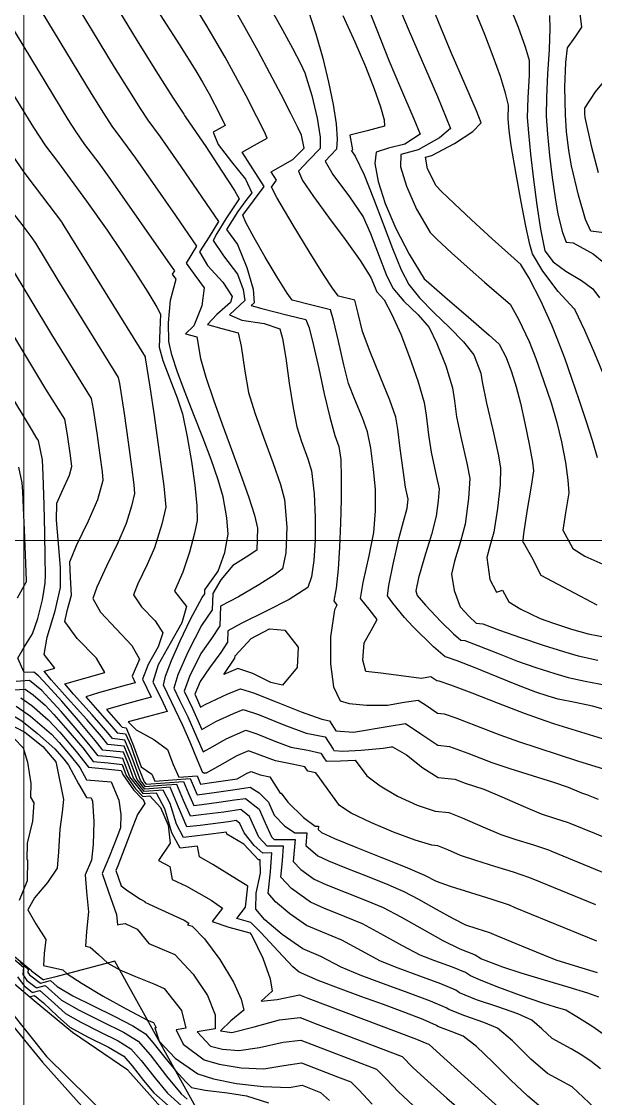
# Model space of a CAD drawing. Extents: x 62300 to 62842, y 108162 to 108787.
# Drawn here: x 62499.89 to 62524.6, y 108525.99 to 108572.33 of the extents above; entities that cross this region are included whole.
import ezdxf

# ---------------------------------------------------------------- set-up
doc = ezdxf.new("R2010")
doc.units = 0
doc.header["$LTSCALE"] = 0.999985
doc.header["$MEASUREMENT"] = 0
for name, color, linetype in [('-GZ-Bord route', 7, 'Continuous'), ('coordinate', 2, 'Continuous'), ('curve livello 1m', 2, 'Continuous'), ('curve livello 5m', 7, 'Continuous'), ('Per+Mod Surf', 7, 'Continuous'), ('TalusHautBas', 7, 'Continuous')]:
    doc.layers.add(name, color=color, linetype=linetype)

msp = doc.modelspace()

# ---------------------------------------------------------------- linework, layer by layer
at = {"layer": '-GZ-Bord route', "flags": 128}
msp.add_lwpolyline([(62465.793, 108572.436), (62469.569, 108567.904), (62473.466, 108563.359), (62477.339, 108558.804), (62480.998, 108554.031), (62483.872, 108549.807), (62487.262, 108545.269), (62491.196, 108540.506), (62493.842, 108536.502), (62497.576, 108531.475), (62500.796, 108527.552), (62504.292, 108523.638)], dxfattribs=at)
at = {"layer": 'coordinate', "linetype": 'Continuous', "lineweight": 0}
for p, q in [((62500, 108694.377), (62500, 108403.974)), ((62494.639, 108550), (62587, 108550))]:
    msp.add_line(p, q, dxfattribs=at)
at = {"layer": 'curve livello 1m', "flags": 128}
for points in [[(62515.543, 108574.371), (62516.583, 108571.922), (62517.792, 108569.109), (62518.362, 108567.729), (62517.89, 108567.32), (62516.97, 108566.813), (62516.22, 108566.603), (62516.21, 108566.081), (62516.457, 108565.245), (62516.901, 108564.252), (62517.484, 108563.257), (62517.771, 108562.971), (62518.407, 108562.378), (62519.201, 108561.656), (62519.821, 108561.119), (62520.54, 108560.504), (62520.919, 108560.168), (62521.288, 108559.523), (62521.738, 108558.565), (62522.029, 108557.825), (62522.363, 108556.889), (62522.685, 108555.92), (62522.939, 108555.082), (62523.137, 108554.249), (62523.31, 108553.358), (62523.412, 108552.598), (62523.453, 108552.052), (62523.307, 108551.185), (62523.199, 108550.445), (62523.621, 108549.654), (62524.144, 108549.322), (62524.91, 108548.974)], [(62524.618, 108534.32), (62521.916, 108535.42), (62521.916, 108535.42), (62521.728, 108535.501), (62521.069, 108535.724), (62520.26, 108535.975), (62519.449, 108536.226), (62518.783, 108536.451), (62518.783, 108536.451), (62518.248, 108536.683), (62517.813, 108536.866), (62517.813, 108536.866), (62517.557, 108536.886), (62516.833, 108537.104), (62515.904, 108537.451), (62514.933, 108537.861), (62514.083, 108538.27), (62514.083, 108538.27), (62513.586, 108538.602), (62512.72, 108539.781), (62512.561, 108539.995), (62512.215, 108540.068), (62512.09, 108540.262), (62511.539, 108540.379), (62510.823, 108540.516), (62510.823, 108540.516), (62510.172, 108540.765), (62509.662, 108540.948), (62509.662, 108540.948), (62509.16, 108540.727), (62508.428, 108540.316), (62507.838, 108539.993), (62507.838, 108539.993), (62507.77, 108539.983), (62507.749, 108539.98), (62507.741, 108540.001), (62507.696, 108539.997), (62507.473, 108540.542), (62507.156, 108541.328), (62507.156, 108541.328), (62506.841, 108542.045), (62506.345, 108543.058), (62506, 108543.774), (62506, 108543.774), (62506.091, 108544.167), (62506.343, 108544.831), (62506.717, 108545.677), (62507.174, 108546.613), (62507.671, 108547.549), (62507.671, 108547.549), (62507.782, 108547.711), (62507.788, 108547.878), (62508.358, 108548.676), (62508.638, 108549.478), (62508.793, 108550.271), (62508.793, 108550.271), (62508.737, 108550.981), (62508.572, 108551.883), (62508.572, 108551.883), (62508.36, 108552.616), (62508.056, 108553.483), (62507.696, 108554.432), (62507.313, 108555.41), (62506.941, 108556.364), (62506.614, 108557.242), (62506.366, 108557.991), (62506.23, 108558.559), (62506.23, 108558.559), (62506.218, 108559.363), (62506.308, 108560.341), (62506.308, 108560.341), (62506.553, 108561.238), (62506.396, 108561.454), (62506.487, 108561.601), (62506.305, 108561.867), (62503.744, 108565.529), (62503.229, 108566.233), (62502.626, 108567.047), (62502.239, 108567.58), (62502.239, 108567.58), (62501.905, 108568.109), (62498.386, 108573.913)], [(62501.656, 108574.052), (62503.886, 108570.366), (62504.467, 108569.436), (62505.002, 108568.592), (62505.33, 108568.087), (62505.855, 108567.372), (62506.748, 108566.095), (62508.372, 108563.726), (62507.964, 108563.072), (62507.558, 108562.421), (62507.906, 108561.834), (62508.554, 108561.119), (62508.954, 108560.493), (62508.885, 108560.239), (62508.304, 108559.724), (62507.894, 108559.3), (62508.51, 108559.117), (62509.222, 108558.937), (62509.351, 108558.355), (62509.504, 108557.284), (62509.666, 108556.362), (62509.931, 108555.5), (62510.31, 108554.443), (62510.71, 108553.356), (62511.043, 108552.406), (62511.217, 108551.76), (62511.312, 108550.575), (62511.277, 108549.472), (62511.121, 108548.781), (62510.807, 108548.54), (62510.11, 108548.093), (62509.24, 108547.574), (62508.461, 108547.176), (62508.43, 108546.324), (62508.068, 108545.784), (62507.616, 108545.136), (62507.121, 108544.143), (62506.899, 108543.515), (62507.26, 108542.772), (62507.655, 108541.872), (62508.256, 108542.206), (62509.011, 108542.56), (62509.432, 108542.723), (62510.095, 108542.508), (62511.191, 108542.063), (62512.149, 108541.711), (62512.963, 108541.548), (62513.306, 108541.019), (62513.338, 108540.965), (62513.722, 108540.941), (62514.506, 108540.975), (62515.456, 108541.056), (62515.802, 108541.115), (62515.864, 108541.125), (62516.461, 108540.782), (62517.174, 108540.213), (62517.833, 108539.799), (62518.541, 108539.727), (62518.986, 108539.56), (62519.79, 108539.299), (62520.57, 108538.972), (62521.48, 108538.568), (62522.255, 108538.243), (62522.838, 108538.055), (62523.417, 108537.869), (62523.491, 108537.837), (62524.556, 108537.403), (62525.352, 108537.076)], [(62500.201, 108573.69), (62502.896, 108569.237), (62503.428, 108568.388), (62503.785, 108567.834), (62504.243, 108567.207), (62504.799, 108566.45), (62504.799, 108566.45), (62506.527, 108563.981), (62507.43, 108562.663), (62506.977, 108561.938), (62507.349, 108561.414), (62507.753, 108560.865), (62507.661, 108560.101), (62507.31, 108559.237), (62506.949, 108558.896), (62507.433, 108558.763), (62507.594, 108557.826), (62507.829, 108557.023), (62508.154, 108556.059), (62508.536, 108554.999), (62508.938, 108553.909), (62509.326, 108552.852), (62509.664, 108551.893), (62509.919, 108551.095), (62510.055, 108550.525), (62510.055, 108550.525), (62510.025, 108549.586), (62509.56, 108549.276), (62508.995, 108548.926), (62508.474, 108548.309), (62508.132, 108547.717), (62508.106, 108547.017), (62507.644, 108546.342), (62507.066, 108545.223), (62506.623, 108544.224), (62506.45, 108543.645), (62506.696, 108543.132), (62507.05, 108542.408), (62507.436, 108541.523), (62507.708, 108540.911), (62508.124, 108541.137), (62508.708, 108541.466), (62509.547, 108541.835), (62510.02, 108541.682), (62510.802, 108541.365), (62511.486, 108541.113), (62512.216, 108540.974), (62512.778, 108540.855), (62512.91, 108540.652), (62513.002, 108540.498), (62513.626, 108540.523), (62514.26, 108540.552), (62514.756, 108539.877), (62515.33, 108539.446), (62516.07, 108538.998), (62516.927, 108538.612), (62517.704, 108538.347), (62518.291, 108538.301), (62518.859, 108538.072), (62519.747, 108537.675), (62520.519, 108537.347), (62521.166, 108537.133), (62521.931, 108536.898), (62522.572, 108536.685), (62522.704, 108536.628), (62524.587, 108535.861), (62525.994, 108535.284)], [(62510.251, 108573.548), (62511.133, 108571.979), (62511.559, 108571.179), (62511.912, 108570.494), (62512.084, 108570.131), (62512.39, 108569.143), (62512.624, 108568.167), (62512.755, 108567.356), (62512.751, 108566.863), (62512.262, 108566.363), (62511.817, 108565.887), (62511.99, 108565.497), (62512.462, 108564.799), (62513.112, 108563.913), (62513.82, 108562.959), (62514.466, 108562.055), (62514.928, 108561.32), (62515.19, 108560.693), (62515.508, 108560.35), (62515.837, 108559.731), (62516.215, 108558.874), (62516.599, 108557.887), (62516.949, 108556.875), (62517.224, 108555.943), (62517.309, 108555.395), (62517.418, 108554.54), (62517.522, 108553.805), (62517.716, 108552.922), (62517.863, 108552.223), (62517.832, 108551.705), (62517.738, 108551.046), (62517.537, 108550.254), (62517.244, 108549.283), (62516.98, 108548.391), (62516.865, 108547.839), (62516.921, 108547.635), (62517.278, 108547.219), (62517.944, 108546.519), (62518.489, 108545.985), (62518.798, 108545.715), (62518.97, 108545.697), (62519.531, 108545.487), (62520.448, 108545.116), (62521.244, 108544.806), (62522.036, 108544.535), (62522.845, 108544.275), (62523.429, 108544.104), (62524.157, 108543.947), (62525.062, 108543.781)], [(62514.517, 108573.673), (62515.154, 108572.042), (62515.713, 108570.633), (62516.205, 108569.475), (62516.777, 108568.144), (62517.047, 108567.491), (62516.388, 108567.057), (62515.686, 108566.876), (62515.163, 108566.715), (62515.101, 108566.217), (62515.24, 108565.453), (62515.55, 108564.499), (62516.004, 108563.431), (62516.572, 108562.324), (62517.226, 108561.255), (62517.305, 108561.182), (62518.109, 108560.482), (62519.129, 108559.61), (62520.025, 108558.842), (62520.457, 108558.453), (62520.754, 108557.871), (62520.981, 108557.262), (62521.19, 108556.606), (62521.365, 108555.915), (62521.561, 108555.045), (62521.745, 108554.148), (62521.885, 108553.375), (62521.927, 108552.992), (62521.834, 108552.342), (62521.649, 108551.241), (62521.499, 108550.288), (62521.471, 108550.018), (62521.46, 108549.978), (62521.475, 108549.923), (62521.484, 108549.927), (62521.848, 108549.292), (62522.242, 108548.508), (62523.472, 108547.859), (62524.651, 108547.237)], [(62525.649, 108541.229), (62522.85, 108542.099), (62522.427, 108542.236), (62521.545, 108542.561), (62520.428, 108542.989), (62519.295, 108543.426), (62518.368, 108543.778), (62517.868, 108543.949), (62517.868, 108543.949), (62517.774, 108543.959), (62517.513, 108544.135), (62517.097, 108544.064), (62516.355, 108544.16), (62515.354, 108544.296), (62515.354, 108544.296), (62514.715, 108544.359), (62514.581, 108544.856), (62514.636, 108545.589), (62514.636, 108545.589), (62514.95, 108546.125), (62515.201, 108546.599), (62514.86, 108547.044), (62514.487, 108547.51), (62514.487, 108547.51), (62514.592, 108548.188), (62514.861, 108549.337), (62515.06, 108550.338), (62515.123, 108551.282), (62515.125, 108552.209), (62515.125, 108552.209), (62515.05, 108553.053), (62514.922, 108553.969), (62514.78, 108554.682), (62514.78, 108554.682), (62514.564, 108555.272), (62514.234, 108556.068), (62513.972, 108556.758), (62513.972, 108556.758), (62513.763, 108557.562), (62513.535, 108558.583), (62513.329, 108559.482), (62513.186, 108559.922), (62513.186, 108559.922), (62512.395, 108560.133), (62511.541, 108560.34), (62511.541, 108560.34), (62511.322, 108560.649), (62510.893, 108561.336), (62510.383, 108562.193), (62510.383, 108562.193), (62509.914, 108563.022), (62509.555, 108563.69), (62509.414, 108563.997), (62509.414, 108563.997), (62509.88, 108564.619), (62510.337, 108565.234), (62509.843, 108565.994), (62509.393, 108566.717), (62509.393, 108566.717), (62509.929, 108567.017), (62510.472, 108567.319), (62510.472, 108567.319), (62510.355, 108567.588), (62510.029, 108568.234), (62509.562, 108569.128), (62509.022, 108570.136), (62509.022, 108570.136), (62508.655, 108570.796), (62508.219, 108571.559), (62507.846, 108572.194), (62507.846, 108572.194), (62507.39, 108572.915)], [(62525.528, 108542.573), (62524.464, 108542.876), (62524.464, 108542.876), (62523.725, 108543.022), (62522.999, 108543.166), (62522.999, 108543.166), (62522.565, 108543.297), (62522.027, 108543.478), (62522.027, 108543.478), (62521.291, 108543.758), (62520.365, 108544.13), (62519.423, 108544.513), (62518.639, 108544.824), (62518.188, 108544.982), (62518.188, 108544.982), (62518.128, 108544.988), (62517.624, 108545.43), (62516.732, 108546.302), (62516.732, 108546.302), (62516.374, 108546.693), (62515.881, 108547.296), (62515.644, 108547.624), (62515.644, 108547.624), (62515.705, 108548.056), (62515.893, 108548.986), (62516.153, 108550.133), (62516.153, 108550.133), (62516.339, 108550.81), (62516.494, 108551.388), (62516.494, 108551.388), (62516.535, 108551.775), (62516.423, 108552.295), (62516.315, 108553.033), (62516.198, 108553.952), (62516.088, 108554.797), (62516.002, 108555.312), (62516.002, 108555.312), (62515.745, 108556.042), (62515.331, 108557.054), (62514.895, 108558.114), (62514.569, 108558.991), (62514.569, 108558.991), (62514.383, 108559.77), (62514.234, 108560.341), (62514.234, 108560.341), (62513.533, 108560.519), (62513.305, 108560.814), (62512.863, 108561.488), (62512.27, 108562.437), (62511.589, 108563.562), (62510.884, 108564.759), (62510.884, 108564.759), (62510.647, 108565.2), (62510.873, 108565.503), (62510.642, 108565.866), (62511.038, 108566.1), (62511.578, 108566.389), (62511.578, 108566.389), (62512.054, 108566.885), (62511.941, 108567.437), (62511.792, 108567.767), (62511.486, 108568.381), (62511.069, 108569.192), (62510.584, 108570.113), (62510.077, 108571.057), (62510.077, 108571.057), (62509.52, 108572.06), (62508.859, 108573.218)], [(62520.88, 108573.044), (62521.271, 108572.09), (62521.577, 108571.246), (62521.737, 108570.666), (62521.737, 108570.017), (62521.681, 108569.043), (62521.66, 108568.204), (62521.709, 108567.544), (62521.804, 108566.617), (62521.931, 108565.541), (62522.077, 108564.429), (62522.229, 108563.399), (62522.414, 108562.458), (62522.774, 108561.984), (62523.321, 108561.596), (62523.995, 108561.191), (62524.49, 108560.827), (62524.769, 108560.44)], [(62505.868, 108572.623), (62506.692, 108571.325), (62507.4, 108570.206), (62507.685, 108569.717), (62507.966, 108569.215), (62508.451, 108568.299), (62508.664, 108567.858), (62508.145, 108567.568), (62508.355, 108567.035), (62508.935, 108566.299), (62509.535, 108565.547), (62509.802, 108564.965), (62509.555, 108564.628), (62509.202, 108564.161), (62508.72, 108563.389), (62509.192, 108562.736), (62509.596, 108561.749), (62509.86, 108560.818), (62509.905, 108560.225), (62509.783, 108560.11), (62510.235, 108559.986), (62511.36, 108559.703), (62512.138, 108559.504), (62512.273, 108559.149), (62512.463, 108558.394), (62512.687, 108557.396), (62512.926, 108556.314), (62513.162, 108555.304), (62513.374, 108554.524), (62513.558, 108554.051), (62513.637, 108553.488), (62513.659, 108552.708), (62513.655, 108551.768), (62513.629, 108550.746), (62513.583, 108549.719), (62513.52, 108548.762), (62513.443, 108547.954), (62513.33, 108547.396), (62513.471, 108547.216), (62513.359, 108547.017), (62513.192, 108545.848), (62513.186, 108544.685), (62513.329, 108543.709), (62513.61, 108543.105), (62513.995, 108542.988), (62514.748, 108542.915), (62515.642, 108542.907), (62516.363, 108543.038), (62516.963, 108543.131), (62517.364, 108542.868), (62517.794, 108542.572), (62518.092, 108542.542), (62518.582, 108542.37), (62519.478, 108542.027), (62520.478, 108541.642), (62521.28, 108541.344), (62523.831, 108540.515), (62524.982, 108540.158)], [(62513.725, 108572.595), (62514.242, 108571.46), (62514.698, 108570.392), (62515.074, 108569.442), (62515.349, 108568.663), (62515.503, 108568.106), (62515.515, 108567.822), (62514.777, 108567.629), (62514.02, 108567.436), (62514.146, 108566.817), (62514.098, 108566.767), (62514.257, 108566.533), (62514.635, 108565.73), (62515.04, 108564.72), (62515.454, 108563.624), (62515.857, 108562.561), (62516.233, 108561.649), (62516.561, 108561.009), (62517.018, 108560.438), (62517.637, 108559.811), (62518.308, 108559.166), (62518.92, 108558.544), (62519.364, 108557.984), (62519.668, 108557.204), (62519.72, 108556.826), (62519.912, 108555.903), (62520.174, 108554.756), (62520.408, 108553.718), (62520.517, 108553.12), (62520.491, 108552.397), (62520.383, 108551.376), (62520.227, 108550.361), (62520.227, 108550.361), (62520.058, 108549.758), (62519.928, 108549.265), (62520.056, 108548.316), (62520.336, 108547.77), (62520.594, 108547.865), (62520.862, 108547.363), (62521.382, 108547.044), (62522.221, 108546.645), (62522.794, 108546.435), (62523.56, 108546.189), (62524.289, 108545.981), (62525.177, 108545.806)], [(62524.688, 108553.557), (62524.47, 108554.3), (62524.202, 108555.149), (62523.902, 108556.056), (62523.587, 108556.971), (62523.274, 108557.842), (62522.98, 108558.622), (62522.723, 108559.259), (62522.723, 108559.259), (62522.241, 108560.313), (62521.744, 108561.285), (62521.382, 108561.883), (62521.382, 108561.883), (62521.097, 108562.13), (62520.15, 108562.987), (62519.26, 108563.804), (62518.509, 108564.505), (62517.976, 108565.015), (62517.742, 108565.259), (62517.742, 108565.259), (62517.363, 108565.991), (62517.276, 108566.491), (62517.276, 108566.491), (62517.553, 108566.569), (62518.526, 108567.076), (62519.313, 108567.594), (62519.678, 108567.968), (62519.678, 108567.968), (62519.472, 108568.485), (62518.97, 108569.652), (62518.387, 108571.002), (62517.936, 108572.072), (62517.936, 108572.072), (62517.619, 108572.881)], [(62522.618, 108572.596), (62522.637, 108572.024), (62522.599, 108571.129), (62522.537, 108570.087), (62522.487, 108569.072), (62522.481, 108568.26), (62522.532, 108567.478), (62522.62, 108566.565), (62522.732, 108565.62), (62522.856, 108564.746), (62522.98, 108564.044), (62523.176, 108563.26), (62523.338, 108562.843), (62523.631, 108562.807), (62524.496, 108562.33), (62525.276, 108561.698)], [(62525.082, 108563.23), (62524.398, 108563.314), (62524.17, 108563.817), (62523.861, 108564.856), (62523.562, 108566.12), (62523.562, 108566.12), (62523.454, 108566.783), (62523.357, 108567.596), (62523.302, 108568.316), (62523.302, 108568.316), (62523.282, 108569.509), (62523.316, 108570.575), (62523.392, 108571.193), (62523.392, 108571.193), (62523.719, 108571.654), (62524.012, 108572.087), (62524.012, 108572.087), (62523.921, 108572.79)], [(62499.099, 108569.901), (62500.408, 108567.777), (62500.932, 108566.981), (62501.438, 108566.313), (62502.688, 108564.607), (62503.576, 108563.351), (62504.204, 108562.44), (62504.798, 108561.523), (62505.326, 108560.682), (62505.712, 108560.044), (62505.876, 108559.735), (62505.852, 108559.054), (62505.813, 108558.313), (62505.978, 108557.749), (62506.278, 108556.963), (62506.596, 108556.136), (62506.818, 108555.45), (62507.028, 108554.465), (62507.212, 108553.403), (62507.353, 108552.374), (62507.436, 108551.487), (62507.447, 108550.854), (62507.343, 108550.312), (62507.12, 108549.493), (62506.844, 108548.643), (62506.476, 108547.82), (62506.99, 108547.154), (62506.799, 108546.46), (62506.297, 108545.56), (62505.782, 108544.644), (62505.551, 108543.904), (62505.897, 108543.23), (62506.168, 108542.635), (62505.303, 108542.416), (62504.49, 108542.194), (62504.831, 108541.85), (62505.583, 108541.437), (62506.182, 108541.006), (62506.428, 108540.36), (62506.664, 108539.819), (62507.45, 108539.877), (62507.602, 108539.52), (62507.977, 108539.566), (62508.774, 108539.68), (62509.177, 108539.746), (62509.612, 108539.988), (62509.777, 108540.061), (62510.16, 108539.918), (62510.577, 108539.835), (62511.03, 108539.13), (62511.068, 108539.122), (62511.356, 108538.736), (62512.034, 108538.08), (62512.531, 108537.713), (62512.678, 108537.713), (62512.664, 108537.559), (62512.811, 108537.434), (62513.364, 108537.174), (62514.279, 108536.803), (62515.36, 108536.379), (62516.412, 108535.959), (62517.24, 108535.6), (62517.735, 108535.333), (62518.34, 108535.121), (62519.216, 108534.85), (62520.139, 108534.567), (62520.884, 108534.317), (62521.129, 108534.211), (62524.649, 108532.778)], [(62525.212, 108570.06), (62524.578, 108569.308), (62524.13, 108568.602), (62524.123, 108568.372), (62524.143, 108568.196), (62524.415, 108566.989), (62524.714, 108565.839)], [(62499.397, 108564.255), (62499.905, 108563.591), (62500.337, 108563.018), (62500.501, 108562.787), (62501.457, 108561.202), (62504.059, 108557.01), (62504.106, 108556.754), (62504.305, 108555.466), (62504.485, 108554.235), (62504.63, 108553.174), (62504.725, 108552.397), (62504.754, 108552.018), (62504.634, 108551.474), (62504.401, 108550.726), (62504.046, 108549.903), (62503.558, 108548.889), (62503.131, 108547.987), (62502.959, 108547.502), (62503.296, 108546.911), (62503.967, 108546.197), (62504.638, 108545.483), (62504.975, 108544.892), (62504.653, 108544.164), (62504.791, 108543.88), (62504.401, 108543.777), (62503.206, 108543.442), (62502.659, 108543.278), (62503.158, 108542.703), (62503.888, 108541.881), (62504.017, 108541.716), (62504.367, 108541.678), (62504.605, 108541.18), (62504.886, 108540.329), (62505.174, 108539.613), (62505.256, 108539.51), (62506.082, 108539.577), (62506.868, 108539.629), (62507.088, 108539.111), (62507.308, 108538.598), (62507.654, 108538.636), (62508.391, 108538.733), (62509.062, 108538.835), (62509.531, 108538.904), (62510.116, 108538.434), (62510.38, 108537.843), (62510.647, 108537.241), (62510.775, 108537.129), (62511.673, 108537.133), (62511.588, 108536.192), (62511.913, 108535.848), (62512.487, 108535.432), (62512.994, 108535.2), (62513.828, 108534.868), (62514.734, 108534.51), (62515.457, 108534.202), (62516.222, 108533.803), (62517.136, 108533.294), (62518.035, 108532.793), (62518.755, 108532.423), (62519.415, 108532.167), (62519.685, 108531.992), (62520.589, 108531.65), (62521.378, 108531.398), (62522.384, 108531.096), (62523.41, 108530.791), (62524.256, 108530.533), (62524.727, 108530.369)], [(62525.171, 108528.583), (62524.483, 108529.065), (62523.797, 108529.509), (62523.32, 108529.782), (62523.32, 108529.782), (62522.883, 108529.919), (62522.326, 108530.089), (62522.326, 108530.089), (62521.372, 108530.426), (62520.439, 108530.771), (62519.672, 108531.069), (62519.217, 108531.265), (62519.217, 108531.265), (62519, 108531.405), (62518.443, 108531.633), (62517.69, 108531.908), (62517.053, 108532.161), (62517.053, 108532.161), (62516.293, 108532.559), (62515.366, 108533.079), (62514.565, 108533.502), (62514.565, 108533.502), (62513.798, 108533.824), (62512.899, 108534.178), (62512.325, 108534.43), (62512.325, 108534.43), (62511.51, 108535.021), (62511.05, 108535.509), (62511.05, 108535.509), (62511.126, 108536.213), (62511.171, 108536.843), (62511.171, 108536.843), (62510.468, 108536.84), (62510.102, 108537.234), (62509.705, 108538.125), (62509.33, 108538.426), (62508.598, 108538.316), (62507.62, 108538.188), (62507.161, 108538.137), (62507.161, 108538.137), (62506.869, 108538.818), (62506.577, 108539.505), (62506.577, 108539.505), (62505.919, 108539.462), (62505.229, 108539.405), (62505.229, 108539.405), (62505.02, 108539.667), (62504.655, 108540.645), (62504.337, 108541.414), (62504.337, 108541.414), (62503.811, 108541.472), (62503.615, 108541.72), (62502.933, 108542.496), (62502.138, 108543.38), (62501.763, 108543.825), (62501.763, 108543.825), (62502.62, 108544.071), (62503.482, 108544.318), (62503.482, 108544.318), (62503.124, 108544.939), (62502.294, 108545.776), (62501.762, 108546.518), (62501.762, 108546.518), (62501.879, 108547.029), (62502.041, 108547.654), (62502.041, 108547.654), (62502.004, 108548.402), (62501.98, 108549.084), (62501.98, 108549.084), (62502.267, 108549.789), (62502.774, 108550.845), (62503.18, 108551.767), (62503.18, 108551.767), (62503.407, 108552.601), (62503.377, 108552.949), (62503.284, 108553.669), (62503.149, 108554.619), (62502.99, 108555.654), (62502.99, 108555.654), (62502.906, 108556.114), (62501.202, 108558.859), (62499.375, 108561.886)], [(62524.811, 108527.259), (62524.409, 108527.578), (62524.409, 108527.578), (62524.012, 108527.846), (62523.555, 108528.131), (62523.555, 108528.131), (62522.737, 108528.565), (62522.285, 108528.98), (62521.862, 108529.361), (62521.862, 108529.361), (62521.262, 108529.626), (62520.391, 108529.927), (62519.477, 108530.24), (62518.748, 108530.539), (62518.748, 108530.539), (62518.585, 108530.644), (62517.942, 108530.916), (62517.043, 108531.247), (62516.106, 108531.591), (62515.351, 108531.898), (62515.351, 108531.898), (62514.528, 108532.342), (62513.674, 108532.803), (62513.674, 108532.803), (62512.845, 108533.142), (62512.163, 108533.429), (62512.163, 108533.429), (62511.439, 108533.928), (62510.827, 108534.445), (62510.512, 108534.825), (62510.512, 108534.825), (62510.61, 108535.737), (62510.668, 108536.553), (62510.668, 108536.553), (62510.28, 108536.551), (62509.904, 108536.876), (62509.47, 108537.421), (62509.47, 108537.421), (62509.295, 108537.815), (62509.129, 108537.948), (62508.805, 108537.9), (62507.585, 108537.74), (62507.014, 108537.677), (62507.014, 108537.677), (62506.65, 108538.525), (62506.286, 108539.381), (62506.286, 108539.381), (62505.757, 108539.346), (62505.202, 108539.301), (62505.202, 108539.301), (62504.866, 108539.721), (62504.568, 108540.521), (62504.308, 108541.15), (62504.308, 108541.15), (62503.604, 108541.228), (62503.343, 108541.559), (62502.701, 108542.294), (62501.874, 108543.214), (62501.163, 108544.01), (62500.868, 108544.372), (62501.326, 108544.504), (62500.868, 108545.089), (62501, 108545.834), (62501.341, 108546.975), (62501.574, 108547.973), (62501.574, 108547.973), (62501.57, 108548.829), (62501.482, 108549.873), (62501.402, 108550.875), (62501.421, 108551.605), (62501.421, 108551.605), (62501.66, 108552.152), (62501.959, 108552.809), (62501.959, 108552.809), (62502.061, 108553.183), (62502.006, 108553.663), (62501.874, 108554.553), (62501.874, 108554.553), (62501.753, 108555.218), (62500.947, 108556.516), (62498.25, 108560.985)], [(62524.577, 108525.575), (62523.592, 108526.496), (62523.066, 108526.775), (62522.535, 108527.057), (62522.535, 108527.057), (62521.822, 108527.684), (62521.03, 108528.465), (62520.382, 108529.017), (62520.382, 108529.017), (62519.794, 108529.262), (62518.971, 108529.54), (62518.28, 108529.812), (62518.28, 108529.812), (62518.17, 108529.883), (62517.49, 108530.178), (62516.541, 108530.535), (62515.48, 108530.92), (62514.464, 108531.299), (62513.649, 108531.636), (62513.649, 108531.636), (62512.782, 108532.104), (62512.001, 108532.428), (62511.112, 108533.04), (62510.361, 108533.675), (62509.974, 108534.142), (62509.974, 108534.142), (62510, 108534.819), (62510.183, 108535.691), (62510.166, 108536.263), (62510.166, 108536.263), (62510.091, 108536.263), (62509.469, 108536.931), (62508.727, 108537.368), (62508.714, 108537.446), (62507.806, 108537.338), (62506.867, 108537.216), (62506.867, 108537.216), (62506.563, 108537.787), (62506.299, 108538.678), (62505.995, 108539.257), (62505.995, 108539.257), (62505.175, 108539.197), (62504.713, 108539.775), (62504.48, 108540.397), (62504.278, 108540.887), (62504.278, 108540.887), (62503.397, 108540.983), (62503.07, 108541.398), (62502.351, 108542.248), (62501.628, 108543.081), (62501.017, 108543.765), (62500.631, 108544.171), (62500.631, 108544.171), (62500.423, 108544.337), (62500.003, 108544.318), (62499.739, 108544.934), (62500.014, 108545.41), (62500.37, 108545.986), (62500.37, 108545.986), (62500.59, 108546.64), (62500.793, 108547.445), (62500.919, 108548.159), (62500.919, 108548.159), (62500.925, 108548.515), (62500.917, 108549.271), (62500.897, 108550.314), (62500.867, 108551.532), (62500.83, 108552.814), (62500.83, 108552.814), (62500.801, 108553.473), (62500.63, 108554.296), (62500.575, 108554.366), (62500.522, 108554.452), (62500.36, 108554.722), (62497.125, 108560.084)], [(62499.336, 108543.562), (62500.046, 108543.602), (62500.395, 108543.362), (62500.907, 108542.916), (62501.286, 108542.511), (62501.885, 108541.83), (62502.526, 108541.076), (62502.984, 108540.495), (62503.622, 108540.431), (62504.219, 108540.359), (62504.405, 108539.883), (62504.797, 108539.311), (62505.12, 108538.988), (62505.413, 108539.009), (62505.877, 108538.503), (62506.2, 108537.747), (62506.285, 108536.968), (62505.796, 108536.235), (62506.283, 108535.973), (62506.377, 108535.418), (62506.996, 108535.131), (62508.052, 108534.525), (62508.546, 108534.177), (62508.101, 108533.6), (62508.812, 108533.358), (62509.726, 108533.119), (62509.809, 108533.006), (62510.276, 108532.023), (62510.601, 108531.133), (62510.687, 108530.603), (62510.202, 108530.176), (62510.903, 108530.254), (62511.856, 108530.45), (62512.224, 108530.306), (62516.894, 108528.534), (62517.34, 108528.361), (62517.344, 108528.358), (62517.421, 108528.329), (62518.069, 108527.739), (62521.62, 108524.535)], [(62499.858, 108543.235), (62500.339, 108542.903), (62501.046, 108542.288), (62501.539, 108541.749), (62502.253, 108540.915), (62502.777, 108540.251), (62503.507, 108540.178), (62504.19, 108540.095), (62504.252, 108539.937), (62504.713, 108539.264), (62505.093, 108538.883), (62505.122, 108538.886), (62505.207, 108538.685), (62504.891, 108538.211), (62504.684, 108537.691), (62504.341, 108536.782), (62504.038, 108535.999), (62503.949, 108535.792), (62504.178, 108535.143), (62504.475, 108534.919), (62505.019, 108534.568), (62505.198, 108534.472), (62505.203, 108534.443), (62505.919, 108534.102), (62506.896, 108533.657), (62507.093, 108533.536), (62507.036, 108533.462), (62507.243, 108533.401), (62507.766, 108532.862), (62508.425, 108531.969), (62509.023, 108530.989), (62509.348, 108530.264), (62509.46, 108529.793), (62508.902, 108529.325), (62508.454, 108528.906), (62508.948, 108528.832), (62509.909, 108529.07), (62511, 108529.368), (62511.887, 108529.476), (62512.649, 108529.177), (62516.283, 108527.798), (62516.738, 108527.328), (62517.38, 108526.736), (62518.2, 108526.009), (62519.043, 108525.267)], [(62499.669, 108542.867), (62500.283, 108542.445), (62501.184, 108541.661), (62501.51, 108541.304), (62501.981, 108540.754), (62502.399, 108540.225), (62502.697, 108539.694), (62503.227, 108539.657), (62503.746, 108539.617), (62504.083, 108538.828), (62504.164, 108538.211), (62504.157, 108537.64), (62504.002, 108537.216), (62503.683, 108536.411), (62503.366, 108535.675), (62503.636, 108534.875), (62503.987, 108533.912), (62504.028, 108533.468), (62504.153, 108533.486), (62504.36, 108533.516), (62504.874, 108533.273), (62505.375, 108532.654), (62505.951, 108532.419), (62506.488, 108532.189), (62507.282, 108531.334), (62507.892, 108530.415), (62508.236, 108529.584), (62508.233, 108528.99), (62507.458, 108528.853), (62508.031, 108528.243), (62508.547, 108528.114), (62509.247, 108528.059), (62510.13, 108528.188), (62511.151, 108528.413), (62511.917, 108528.503), (62513.074, 108528.048), (62515.174, 108527.252), (62515.584, 108526.832), (62516.122, 108526.272), (62516.758, 108525.689)], [(62499.481, 108542.5), (62499.906, 108542.233), (62500.587, 108541.69), (62501.322, 108541.033), (62501.709, 108540.594), (62501.911, 108540.337), (62502.351, 108539.535), (62502.697, 108538.939), (62502.89, 108538.924), (62502.952, 108538.779), (62503.007, 108537.901), (62502.976, 108536.92), (62502.906, 108536.239), (62502.638, 108535.613), (62502.697, 108534.887), (62502.783, 108534.02), (62502.697, 108533.168), (62502.652, 108532.539), (62502.853, 108532.493), (62503.206, 108532.183), (62503.614, 108531.812), (62504.122, 108531.519), (62504.795, 108531.236), (62505.582, 108530.928), (62506.029, 108530.722), (62506.779, 108529.774), (62506.961, 108529.011), (62506.547, 108528.938), (62506.856, 108528.327), (62507.758, 108527.649), (62508.394, 108527.458), (62509.346, 108527.313), (62510.328, 108527.26), (62511.178, 108527.408), (62511.948, 108527.529), (62513.499, 108526.919), (62514.064, 108526.705), (62514.407, 108526.365), (62514.992, 108525.746)], [(62499.579, 108541.484), (62499.968, 108541.077), (62500.153, 108540.462), (62500.294, 108539.542), (62500.274, 108538.953), (62500.426, 108538.71), (62500.363, 108537.916), (62500.144, 108536.975), (62500.123, 108536.273), (62500.148, 108536.254), (62500.131, 108535.356), (62499.791, 108534.508)], [(62523.523, 108501.635), (62523.04, 108502.181), (62522.384, 108503.79), (62522.265, 108504.564), (62521.103, 108506.321), (62519.852, 108507.691), (62518.571, 108509.21), (62517.447, 108510.814), (62516.041, 108512.918), (62514.44, 108514.804), (62513.479, 108516.121), (62512.198, 108517.473), (62509.886, 108519.928), (62508.782, 108521.102), (62508, 108522.241), (62507.501, 108523.45), (62507.064, 108524.292), (62504.467, 108527.208), (62502.093, 108528.83), (62500.442, 108530.191), (62499.4, 108531.059), (62498.473, 108532.507), (62496.302, 108534.794), (62493.868, 108538.026)], [(62499.4, 108532.129), (62499.983, 108531.636), (62499.947, 108531.321), (62500.125, 108531.068), (62500.527, 108530.76), (62500.532, 108530.748), (62500.913, 108530.849), (62501.612, 108530.226), (62502.378, 108529.784), (62503.349, 108529.304), (62504.279, 108528.841), (62504.92, 108528.448), (62505.433, 108527.86), (62506.139, 108526.951), (62506.772, 108526.191), (62507.025, 108525.966)], [(62499.837, 108531.851), (62500.183, 108531.544), (62500.169, 108531.412), (62500.243, 108531.306), (62500.705, 108530.953), (62500.707, 108530.947), (62501.147, 108531.063), (62501.431, 108530.81), (62502.107, 108530.409), (62502.971, 108529.972), (62503.877, 108529.531), (62504.68, 108529.119), (62505.233, 108528.765), (62505.544, 108528.402), (62506.063, 108527.754), (62506.519, 108527.199), (62506.965, 108526.708), (62507.213, 108526.461), (62507.805, 108526.344), (62508.759, 108526.232), (62509.575, 108526.103), (62510.531, 108525.804)], [(62499.726, 108531.23), (62500.008, 108530.83), (62500.35, 108530.568), (62500.356, 108530.549), (62500.68, 108530.634), (62501.177, 108530.206), (62501.794, 108529.642), (62502.445, 108529.266), (62503.271, 108528.858), (62504.061, 108528.464), (62504.606, 108528.13), (62505.042, 108527.63), (62505.643, 108526.857), (62506.181, 108526.211), (62506.914, 108525.56)], [(62500.234, 108530.364), (62500.446, 108530.42), (62500.839, 108530.111), (62501.436, 108529.532), (62501.975, 108529.058), (62502.731, 108528.637), (62503.64, 108528.192), (62504.292, 108527.812), (62504.652, 108527.4), (62505.146, 108526.763), (62505.59, 108526.231), (62506.212, 108525.681)]]:
    msp.add_lwpolyline(points, dxfattribs=at)
at = {"layer": 'curve livello 5m', "flags": 128}
for points in [[(62503.11, 108574.415), (62504.877, 108571.494), (62504.877, 108571.494), (62505.681, 108570.208), (62506.421, 108569.04), (62506.876, 108568.341), (62506.876, 108568.341), (62506.911, 108568.293), (62506.97, 108568.208), (62507.828, 108566.956), (62508.522, 108565.894), (62509.055, 108565.057), (62509.267, 108564.696), (62509.267, 108564.696), (62509.205, 108564.613), (62508.69, 108563.838), (62508.295, 108563.205), (62508.139, 108562.905), (62508.139, 108562.905), (62508.59, 108562.252), (62509.183, 108561.462), (62509.183, 108561.462), (62509.434, 108560.799), (62509.503, 108560.334), (62509.503, 108560.334), (62508.839, 108559.705), (62509.374, 108559.476), (62510.336, 108559.335), (62511.011, 108559.111), (62511.011, 108559.111), (62511.133, 108558.694), (62511.271, 108557.839), (62511.421, 108556.771), (62511.579, 108555.715), (62511.737, 108554.897), (62511.737, 108554.897), (62511.949, 108554.254), (62512.22, 108553.514), (62512.379, 108552.995), (62512.379, 108552.995), (62512.488, 108552.014), (62512.54, 108550.998), (62512.537, 108550.017), (62512.48, 108549.139), (62512.373, 108548.436), (62512.218, 108547.975), (62512.218, 108547.975), (62511.409, 108547.456), (62510.456, 108546.968), (62509.344, 108546.425), (62508.772, 108546.108), (62508.772, 108546.108), (62508.755, 108545.63), (62508.472, 108545.18), (62507.985, 108544.517), (62507.589, 108543.929), (62507.589, 108543.929), (62507.348, 108543.385), (62507.469, 108543.135), (62507.602, 108542.833), (62507.804, 108542.945), (62508.775, 108543.4), (62509.316, 108543.61), (62509.316, 108543.61), (62509.875, 108543.447), (62510.851, 108543.059), (62511.933, 108542.621), (62512.813, 108542.309), (62512.813, 108542.309), (62513.147, 108542.242), (62513.423, 108541.816), (62514.188, 108541.749), (62515.722, 108542.011), (62516.414, 108542.128), (62517.088, 108541.685), (62517.813, 108541.186), (62517.813, 108541.186), (62518.317, 108541.134), (62519.106, 108540.841), (62520.133, 108540.452), (62520.133, 108540.452), (62520.915, 108540.193), (62521.88, 108539.887), (62522.793, 108539.596), (62523.42, 108539.384), (62523.42, 108539.384), (62523.992, 108539.139), (62524.261, 108539.052), (62524.278, 108539.045), (62524.71, 108538.869)], [(62512.228, 108572.824), (62512.561, 108571.804), (62512.859, 108570.752), (62513.111, 108569.72), (62513.307, 108568.76), (62513.435, 108567.926), (62513.486, 108567.268), (62513.448, 108566.84), (62513.448, 108566.84), (62512.957, 108566.327), (62513.296, 108565.755), (62514.01, 108564.788), (62514.593, 108563.927), (62514.593, 108563.927), (62514.915, 108563.209), (62515.259, 108562.307), (62515.591, 108561.447), (62515.875, 108560.851), (62515.875, 108560.851), (62516.353, 108560.303), (62516.968, 108559.707), (62517.436, 108559.167), (62517.436, 108559.167), (62517.776, 108558.478), (62518.15, 108557.517), (62518.446, 108556.573), (62518.446, 108556.573), (62518.527, 108556.006), (62518.621, 108555.315), (62518.621, 108555.315), (62518.818, 108554.39), (62519.063, 108553.322), (62519.19, 108552.672), (62519.19, 108552.672), (62519.139, 108551.805), (62518.983, 108550.703), (62518.983, 108550.703), (62518.785, 108549.96), (62518.526, 108549.105), (62518.397, 108548.552), (62518.397, 108548.552), (62518.517, 108547.845), (62518.78, 108547.144), (62518.78, 108547.144), (62519.155, 108546.736), (62519.468, 108546.441), (62519.752, 108546.412), (62520.46, 108546.135), (62521.367, 108545.822), (62522.342, 108545.502), (62523.226, 108545.225), (62523.859, 108545.043), (62523.859, 108545.043), (62524.704, 108544.845)], [(62524.986, 108557.039), (62524.566, 108558.051), (62524.139, 108559.029), (62523.725, 108559.918), (62523.704, 108559.955), (62523.68, 108559.971), (62522.992, 108560.721), (62522.33, 108561.594), (62521.892, 108562.328), (62521.773, 108562.741), (62521.6, 108563.526), (62521.394, 108564.573), (62521.179, 108565.768), (62520.975, 108567), (62520.888, 108567.643), (62520.839, 108568.149), (62520.857, 108568.737), (62520.731, 108569.256), (62520.505, 108569.969), (62520.199, 108570.823), (62519.833, 108571.767), (62519.427, 108572.751)], [(62499.496, 108566.579), (62499.987, 108565.855), (62499.987, 108565.855), (62500.432, 108565.261), (62501.069, 108564.427), (62501.611, 108563.709), (62501.611, 108563.709), (62501.626, 108563.688), (62501.712, 108563.545), (62505.213, 108557.906), (62505.222, 108557.855), (62505.417, 108556.607), (62505.601, 108555.376), (62505.767, 108554.217), (62505.908, 108553.188), (62506.016, 108552.344), (62506.082, 108551.741), (62506.1, 108551.436), (62506.1, 108551.436), (62505.938, 108550.698), (62505.622, 108549.684), (62505.622, 108549.684), (62505.301, 108548.96), (62504.903, 108548.134), (62504.718, 108547.661), (62504.718, 108547.661), (62505.056, 108547.146), (62505.643, 108546.539), (62505.983, 108546.023), (62505.983, 108546.023), (62505.776, 108545.423), (62505.338, 108544.667), (62505.102, 108544.034), (62505.102, 108544.034), (62505.479, 108543.258), (62505.045, 108543.142), (62504.413, 108542.977), (62504.413, 108542.977), (62503.554, 108542.73), (62504.16, 108542.041), (62504.224, 108541.96), (62504.396, 108541.941), (62504.719, 108541.163), (62505.051, 108540.267), (62505.051, 108540.267), (62505.508, 108539.946), (62505.632, 108539.64), (62506.394, 108539.696), (62507.159, 108539.753), (62507.159, 108539.753), (62507.455, 108539.059), (62508.184, 108539.15), (62509.095, 108539.288), (62509.732, 108539.382), (62509.732, 108539.382), (62510.123, 108539.144), (62510.526, 108538.744), (62510.526, 108538.744), (62510.775, 108538.185), (62511.217, 108537.72), (62511.653, 108537.421), (62511.653, 108537.421), (62512.176, 108537.423), (62512.126, 108536.876), (62512.649, 108536.433), (62513.111, 108536.215), (62513.875, 108535.905), (62514.778, 108535.551), (62515.657, 108535.2), (62516.348, 108534.901), (62516.348, 108534.901), (62516.982, 108534.57), (62517.747, 108534.141), (62518.478, 108533.734), (62519.008, 108533.466), (62519.008, 108533.466), (62519.493, 108533.308), (62520.039, 108533.134), (62520.039, 108533.134), (62520.342, 108533.003), (62521.413, 108532.557), (62522.359, 108532.17), (62522.897, 108531.959), (62522.897, 108531.959), (62523.687, 108531.706), (62524.675, 108531.416)], [(62499.72, 108547.53), (62500.099, 108548.207), (62500.105, 108548.23), (62500.104, 108548.281), (62500.066, 108549.389), (62500.024, 108550.464), (62499.982, 108551.406), (62499.945, 108552.113), (62499.917, 108552.485), (62499.779, 108553.151)], [(62522.333, 108525.549), (62521.686, 108526.085), (62520.943, 108526.797), (62520.18, 108527.555), (62519.474, 108528.224), (62518.901, 108528.673), (62518.387, 108528.871), (62517.812, 108529.085), (62517.755, 108529.122), (62517.175, 108529.382), (62516.389, 108529.69), (62515.471, 108530.029), (62514.495, 108530.383), (62513.533, 108530.736), (62512.659, 108531.072), (62511.947, 108531.374), (62511.89, 108531.405), (62511.839, 108531.426), (62511.573, 108531.651), (62510.934, 108532.321), (62510.211, 108533.113), (62509.759, 108533.562), (62509.166, 108533.737), (62509.54, 108534.222), (62509.628, 108535.129), (62509.152, 108535.43), (62508.124, 108536.056), (62507.552, 108536.393), (62507.474, 108536.849), (62506.72, 108536.755), (62506.366, 108537.421), (62506.059, 108538.458), (62505.704, 108539.133), (62505.147, 108539.092), (62504.559, 108539.829), (62504.249, 108540.623), (62503.737, 108540.684), (62503.191, 108540.739), (62502.798, 108541.237), (62502.2, 108541.944), (62501.599, 108542.637), (62501.09, 108543.206), (62500.769, 108543.544), (62500.235, 108543.97), (62499.667, 108543.934)], [(62499.292, 108542.133), (62500.04, 108541.745), (62500.81, 108541.132), (62501.371, 108540.477), (62501.371, 108540.477), (62501.4, 108540.339), (62501.703, 108538.858), (62501.639, 108538.311), (62501.55, 108537.583), (62501.55, 108537.583), (62501.479, 108536.605), (62501.423, 108535.897), (62501.423, 108535.897), (62501.014, 108535.283), (62500.452, 108534.627), (62500.161, 108534.109), (62500.161, 108534.109), (62500.513, 108533.502), (62500.937, 108532.831), (62500.937, 108532.831), (62500.868, 108532.225), (62500.838, 108531.71), (62500.838, 108531.71), (62501.678, 108531.518), (62501.861, 108531.355), (62502.506, 108530.931), (62503.406, 108530.395), (62504.398, 108529.84), (62505.32, 108529.359), (62505.32, 108529.359), (62505.569, 108529.255), (62505.69, 108529.033), (62505.636, 108529.023), (62505.816, 108528.449), (62506.501, 108527.72), (62507.486, 108527.055), (62507.486, 108527.055), (62508.152, 108526.831), (62509.15, 108526.639), (62510.297, 108526.506), (62511.409, 108526.46), (62511.409, 108526.46), (62511.978, 108526.555), (62512.762, 108526.247), (62513.153, 108525.902)]]:
    msp.add_lwpolyline(points, dxfattribs=at)
at = {"layer": 'Per+Mod Surf', "linetype": 'Continuous', "flags": 128}
msp.add_lwpolyline([(62455.601, 108586.787), (62456.102, 108585.325), (62459.392, 108581.423), (62461.169, 108578.813), (62462.578, 108577.175), (62466.283, 108572.778), (62468.636, 108570.512), (62469.768, 108568.178), (62471.868, 108565.796), (62473.629, 108563.613), (62474.872, 108563.349), (62476.254, 108562.054), (62477.96, 108559.359), (62481.492, 108553.994), (62484.117, 108550.238), (62487.857, 108545.722), (62491.463, 108541.041), (62493.955, 108536.693), (62497.797, 108531.754), (62500.973, 108527.8), (62504.654, 108524.161)], dxfattribs=at)
at = {"layer": 'Per+Mod Surf', "color": 2, "linetype": 'Continuous'}
msp.add_lwpolyline([(62511.134, 108543.778), (62510.621, 108543.888), (62509.856, 108544.277), (62509.201, 108544.497), (62509.201, 108544.497), (62508.595, 108544.231), (62509.079, 108544.937), (62509.083, 108545.041), (62509.772, 108545.787), (62510.566, 108546.193), (62511.225, 108546.136), (62511.225, 108546.136), (62511.798, 108545.412), (62511.764, 108544.539), (62511.134, 108543.778)], dxfattribs=at)
at = {"layer": 'TalusHautBas', "linetype": 'Continuous'}
for p, q in [((62500.328, 108531.478), (62496.823, 108534.362)), ((62503.916, 108531.891), (62501.307, 108531.21)), ((62510.253, 108520.472), (62503.916, 108531.891)), ((62500.328, 108531.478), (62500.833, 108531.091)), ((62501.307, 108531.21), (62500.833, 108531.091))]:
    msp.add_line(p, q, dxfattribs=at)

doc.saveas('drawing.dxf')
